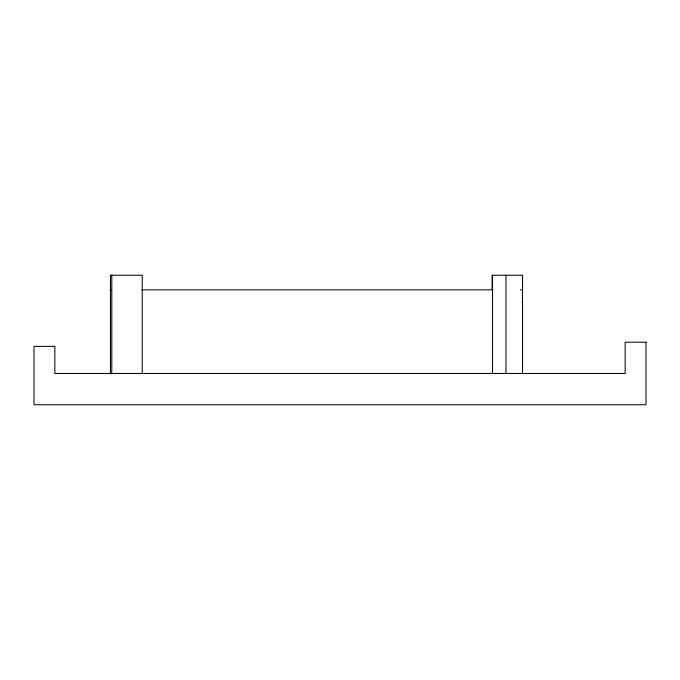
<?xml version="1.0" encoding="UTF-8"?>
<svg xmlns="http://www.w3.org/2000/svg" width="680" height="680" viewBox="0 0 680 680"><rect width="100%" height="100%" fill="white"/><g stroke="black" fill="none" stroke-linecap="round" stroke-linejoin="round"><path stroke-width="1.02" d="M110.432 289.841L110.95 289.841M141.941 289.841L492.796 289.841M520.413 289.841L522.538 289.841M522.019 302.353L522.538 302.353M522.538 374.043L522.538 275.247L492.09 275.247L492.09 289.841M505.954 275.247L505.954 373.473M492.55 275.247L492.55 373.473M142.239 373.473L142.239 275.247L110.432 275.247L110.432 374.043M111.792 275.247L111.792 373.473M646 342.193L625.141 342.193L625.141 373.473L54.859 373.473L54.859 346.358L34 346.358L34 404.753L646 404.753L646 342.193"/></g></svg>
